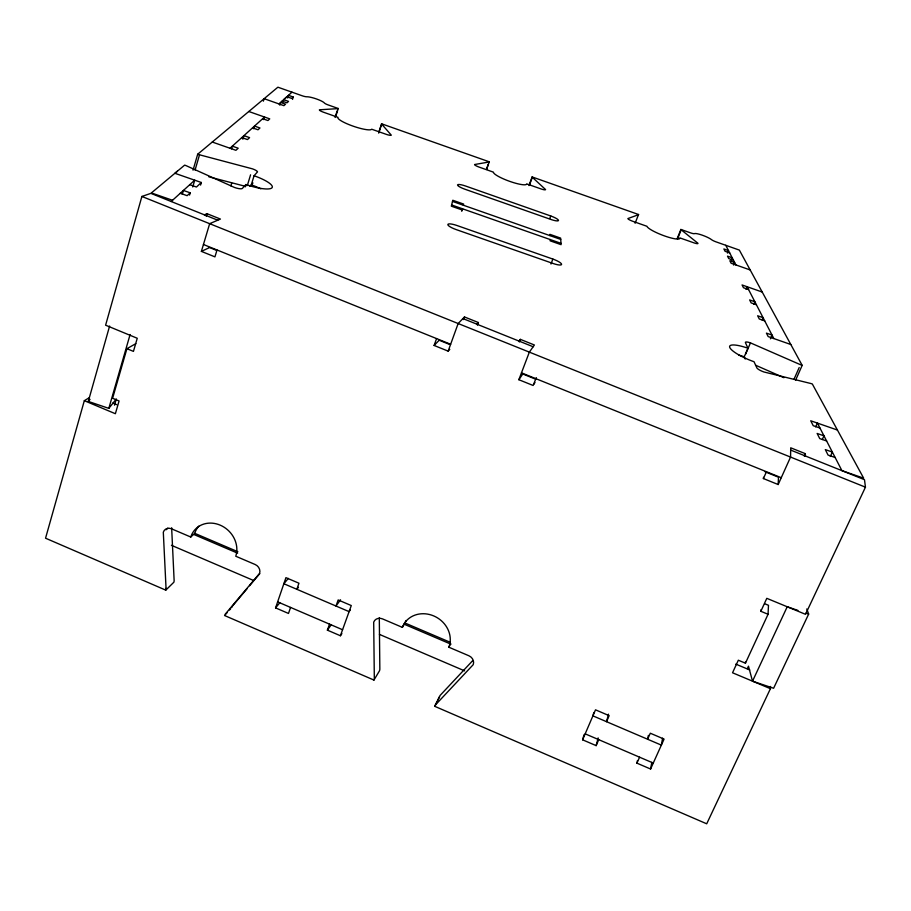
<?xml version="1.0" encoding="UTF-8"?>
<svg xmlns="http://www.w3.org/2000/svg" width="911" height="911" viewBox="0 0 911 911"><rect width="100%" height="100%" fill="white"/><g stroke="black" fill="none" stroke-linecap="round" stroke-linejoin="round"><path stroke-width="1.37" d="M763.498 477.341L763.407 478.56L778.176 484.538L778.472 477.193L765.126 471.807M472.82 660.509L440.366 695.15A7.094 6.252 29.3 0 0 439.444 696.71L434.695 706.31L706.708 823.806L770.421 688.682L770.512 686.461M770.421 688.682L732.535 672.773L738.331 660.213L745.437 663.185L768.053 614.276L768.485 605.303L764.933 603.834M768.053 614.276L760.844 611.292L760.936 609.789M745.437 663.185L745.562 661.58M662.593 738.161L661.352 745.118L592.913 715.864L593.835 712.516M637.472 760.514L636.926 763.156L650.579 769.021L651.82 762.359M648.37 735.382L647.607 739.242L650.306 733.218L664.073 739.106L650.579 769.021M463.369 205.237L463.619 204.064L452.79 200.261L451.321 206.171L462.344 210.031L462.606 208.824L461.729 211.306M608.48 714.167L606.544 721.694L609.163 715.659L595.509 709.828L582.607 739.812L596.147 745.631L598.732 739.664M596.147 745.631L598.163 737.91M217.763 220.2L150.873 193.36L141.888 196.457L105.608 325.193L137.254 338.266L133.439 351.384L126.914 348.685L112.611 398.266L119.068 400.965L115.378 413.719L84.324 400.681L45.55 538.207L165.779 590.146L173.864 582.22A6.912 6.001 44.6 0 0 174.126 580.421L171.644 527.742M582.607 739.812L584.042 734.71M114.513 405.167L116.312 398.95L108.819 408.367L88.287 401.421L109.616 326.024M108.819 408.367L130.102 334.519M182.314 194.191L183.396 190.445L190.228 192.825L189.579 195.045M193.041 170.175L197.687 154.232L277.889 87.194L301.871 95.666A4.976 0.865 18.5 0 0 306.756 96.771A9.975 1.754 18.6 0 1 316.459 98.957A9.975 1.754 18.6 0 1 324.396 102.989A4.965 0.865 18.7 0 0 328.381 105.016L338.254 108.5L336.022 115.503M195.091 169.981L199.52 154.802L252.404 168.831A6.514 1.48 17.8 0 1 257.506 171.883L254.067 175.755L251.288 184.853A23.367 5.58 17.7 0 1 260.785 188.816M192.756 186.96L194.726 180.196L171.177 201.513M200.579 185.07L201.331 182.496L174.901 173.284L177.383 171.2M206.262 216.328L207.036 213.698L220.416 219.061L209.667 223.685L201.388 251.39L214.939 256.868L217.023 249.978M231.542 148.812L232.339 146.159L238.204 148.208L235.926 150.315L212.274 142.036M242.861 139.224L243.943 135.648L249.58 137.629L247.473 139.577L241.802 137.584M230.882 185.855L231.69 183.168M253.714 128.758L254.522 126.071L259.954 127.973L258.007 129.783L252.541 127.87M263.381 101.167L264.122 98.695L283.936 105.676L285.53 104.184L280.611 102.453L279.779 105.175M263.723 119.614L264.509 117.029L230.016 148.254M245.23 186.869L245.947 184.534A23.413 5.455 17.8 0 0 271.968 187.814A23.413 5.455 17.8 0 0 254.067 175.755M247.314 185.548L250.582 174.81M282.9 102.078L283.64 99.652L286.897 96.714L291.736 98.422L293.24 97.022L288.48 95.336L287.66 97.978M292.499 99.401L293.24 97.022M335.077 117.451L337.138 110.983M379.135 131.275L381.595 123.805L489.287 161.816L486.576 169.457M378.691 133.12L381.663 124.09A4.942 0.877 19.1 0 1 381.595 123.805M290.563 607.432L288.491 613.445L275.577 607.888L285.929 577.654L298.945 583.211L296.838 589.292L298.478 587.276M486.428 169.389L488.239 164.299M341.898 633.578L340.407 635.753L327.379 630.15L329.531 624.149M449.795 349.357L448.155 351.134L434.103 345.463L436.574 338.585M340.407 635.753L351.282 605.553L338.163 599.95L335.988 606.031L340.532 599.791M448.155 351.134L458.153 323.53L464.485 316.96L478.412 322.54L477.455 325.159M463.54 319.567L464.485 316.96M528.972 185.548L532.126 176.939L638.543 214.506L635.104 223.252M529.53 184.876L532.32 177.269A4.897 0.865 20.1 0 1 532.126 176.939M549.8 218.481L550.745 215.975L465.612 186.038A8.188 1.617 19.7 0 0 457.538 184.91A8.188 1.617 19.7 0 0 464.917 189.226L550.916 219.46A8.165 1.606 20.3 0 0 558.5 220.416A8.165 1.606 20.3 0 0 550.745 215.975M519.361 341.978L520.352 339.359L534.393 344.996L529.348 352.136L518.86 379.716L533.094 385.467L536.351 377.644M550.984 264.031L552.852 259.066L456.992 225.518A9.235 2.05 19.7 0 0 447.836 224.493A9.235 2.05 19.7 0 0 456.104 229.561L553.068 263.484A9.201 2.038 20.5 0 0 561.609 264.304A9.201 2.038 20.5 0 0 552.852 259.066M677.26 238.42L680.881 229.447L690.481 232.84A4.874 0.843 21.2 0 0 694.444 233.626A9.793 1.697 21.2 0 1 702.324 235.197A9.793 1.697 21.2 0 1 711.548 239.673A4.885 0.843 21.3 0 0 716.183 241.916L739.356 250.092L802.181 365.368L795.588 380.217M677.579 238.796L681.2 229.823A4.885 0.854 21.1 0 1 680.881 229.447M727.445 253.099L728.481 250.582L723.881 248.965L725.054 251.265L729.722 252.916M731.294 260.136L732.262 257.836L727.525 256.162L728.732 258.565L733.457 260.227M733.526 265.033L734.608 262.459L729.859 260.785L731.1 263.233L750.186 269.963M746.007 289.345L747.122 286.737L773.838 338.562M753.784 304.297L754.866 301.769L749.651 299.935L751.154 302.907L756.415 304.752M745.209 359.036L744.241 356.805L747.931 348.218L745.426 342.65A6.4 1.423 22.3 0 1 750.47 342.878L800.45 364.696A6.457 1.412 22.7 0 0 802.181 365.368M745.619 354.151L750.47 342.878M762.097 319.92L763.065 317.677L757.656 315.775L759.273 318.975L764.728 320.888M770.421 338.835L772.05 335.089L766.424 333.119L768.167 336.58L790.816 344.506M794.062 379.09L799.198 367.532M763.407 478.56L766.458 471.727M636.926 763.156L639.59 757.2M778.176 484.538L790.554 457.083L790.725 447.802L805.347 453.667L805.381 455.99M815.698 426.872L817.406 423.091L841.923 470.645L863.651 478.161L812.316 383.975A6.776 1.549 23 0 0 810.619 383.451L763.873 371.961A6.753 1.571 22.6 0 1 757.007 368.158L754.023 361.724A22.991 5.227 22.4 0 1 729.825 347.592A22.991 5.227 22.4 0 1 747.931 348.218M804.254 456.081L805.347 453.667M822.269 439.535L823.965 435.822L817.133 433.454L819.741 438.59L826.63 440.981M830.308 456.457L832.335 452.05L825.309 449.613L828.053 455.056L835.148 457.516M760.844 611.292L766.8 598.333L805.495 614.31L865.45 487.169L864.493 479.698L790.68 450.091M747.327 668.651L748.466 666.192L752.52 681.177L773.61 688.26L808.661 614.06L806.77 608.969M752.52 681.177L787.218 606.772L797.934 610.416M434.695 706.31A7.186 6.32 29.3 0 1 435.629 704.738L437.223 701.516M438.009 699.91L439.592 696.733M435.629 704.738L473.196 664.688A7.277 6.479 29.6 0 0 468.903 655.772L448.861 647.22L450.615 643.838M166.041 588.324L163.308 532.206A7.083 6.206 45.6 0 1 171.575 528.835L190.763 537.023A24.904 21.955 43.9 0 1 220.2 525.157A24.904 21.955 43.9 0 1 235.778 556.245L255.16 564.513A7.129 6.297 41.7 0 1 259.589 573.372L225.404 613.957A7.037 6.138 41 0 0 224.584 615.54L373.943 680.062L379.466 670.849A7.026 6.206 32.6 0 0 379.841 669.061L379.306 617.772M373.954 680.062A7.117 6.275 32.7 0 0 374.319 678.262L373.692 622.145A7.208 6.423 34.6 0 1 382.518 618.888L402.355 627.36L404.974 623.01A25.201 22.524 32.1 0 1 406.112 620.505M533.721 384.488L534.962 382.54M518.86 379.716L522.777 373.977L535.645 379.181M350.416 609.744L349.095 611.634L283.845 583.735L288.343 578.383M327.379 630.15L331.217 624.787M519.042 341.09L520.352 339.359M275.577 607.888L279.814 602.729M88.287 401.421L90.03 399.36M247.052 588.745L232.772 605.69A6.946 6.081 41.1 0 0 231.952 607.261M249.58 585.739L259.772 573.634M225.826 614.151L227.055 612.761M229.515 609.994L230.734 608.628M249.956 186.322L252.973 182.997M476.909 324.191L478.412 322.54M245.947 184.534L242.315 188.452A6.878 1.64 17.6 0 1 234.605 187.518L186.448 165.813A6.924 1.628 17.2 0 0 184.66 165.119L151.385 192.938L172.543 200.272M434.103 345.463L439.182 340.236L449.578 344.438M190.763 537.023L194.738 533.334A24.745 21.841 43.9 0 1 198.792 526.159M190.228 192.825L187.154 195.683L180.264 193.28M201.331 182.496L196.457 187.028L189.75 184.694M278.982 103.934L291.975 92.17M166.064 529.769L167.886 528.152M84.324 400.681L89.027 397.856M126.914 348.685L135.83 343.652M201.388 251.39L209.553 247.553L216.237 250.252M204.337 214.814L207.036 213.698M208.847 176.814L245.651 186.391M805.973 613.149L808.661 614.06M837.437 430.049L810.733 420.78L813.216 425.688L819.957 428.022M282.091 101.11L286.976 102.841L288.548 101.383L283.64 99.652M248.805 111.506L269.747 118.863L267.936 120.548L262.664 118.703M762.222 292.044L742.078 284.961L743.478 287.728L748.557 289.516M452.505 201.422L560.72 239.399M451.628 204.975L561.005 243.339M462.925 318.577L533.151 346.749M141.888 196.457L865.45 487.169M203.449 244.501L450.649 344.267M521.468 372.85L781.262 477.706M112.816 403.083L116.654 404.689M735.781 664.108L749.776 669.972M194.738 533.334L237.862 551.724M404.974 623.01L449.909 642.164M193.861 534.484L237.612 553.159M404.085 624.183L450.888 644.145M171.439 545.313L253.611 580.501M379.397 634.375L464.576 670.849M277.627 601.875L342.57 629.74M585.169 733.845L653.267 763.065M755.549 365.197L783.904 377.689M681.2 229.823L697.997 243.328A5.022 0.9 21.2 0 1 694.672 243.1L679.777 237.873A17.616 3.166 21 0 1 664.779 236.017A17.616 3.166 21 0 1 646.947 226.292L632.838 221.316A5.011 0.9 20.8 0 1 627.85 218.583L638.452 214.734A4.885 0.854 20.8 0 0 638.543 214.506M532.32 177.269L545.575 189.568A5.022 0.911 20.2 0 1 541.738 189.169L526.66 183.874A17.651 3.223 20 0 1 509.773 181.38A17.651 3.223 20 0 1 493.42 172.145L479.14 167.112A5.033 0.922 19.7 0 1 474.574 164.527L489.059 161.999A4.908 0.865 19.8 0 0 489.287 161.816M381.663 124.09L391.297 135.158A5.067 0.922 19.1 0 1 386.936 134.577L371.665 129.214A17.867 3.245 18.9 0 1 352.842 126.06A17.867 3.245 18.9 0 1 338.004 117.348L323.564 112.247A5.113 0.922 18.6 0 1 319.419 109.798L337.879 108.637A4.965 0.877 18.7 0 0 338.254 108.5M725.76 245.298L735.872 264.919M549.937 235.619L549.88 234.332L560.618 238.101L561.108 244.672L550.164 240.834L550.107 239.513M199.52 154.802A6.593 1.48 17.4 0 1 197.687 154.232M738.627 355.062A22.946 5.352 22.4 0 1 744.241 356.805M402.343 627.36A25.371 22.65 32.1 0 1 433.761 615.938A25.371 22.65 32.1 0 1 448.861 647.22M166.03 588.324A7.003 6.07 44.6 0 1 165.768 590.134"/></g></svg>
